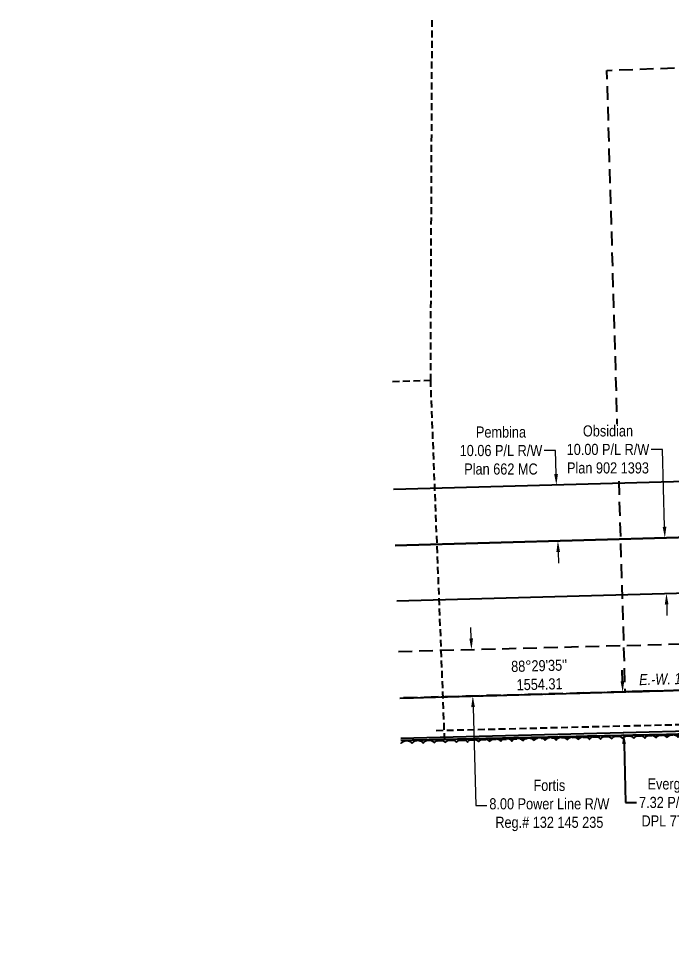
# Model space of a CAD drawing. Extents: x 633830 to 642643, y 5901646 to 5905452.
# Drawn here: x 633830 to 634419, y 5903515 to 5904341 of the extents above; entities that cross this region are included whole.
import ezdxf

# ---------------------------------------------------------------- set-up
doc = ezdxf.new("R2010")
doc.units = 0
doc.header["$LTSCALE"] = 5
doc.header["$PDSIZE"] = 5
for name, pattern in [('0', [1, 1, 0]), ('foc-ACCESSROAD', [3.75, 2.5, -1.25]), ('foc-FLOWLINE', [3.75, 2.5, -1.25]), ('foc-QUARTERLINE', [33, 25, -3, 2, -3]), ('UG_PIPE', [1.875, 1.25, -0.625])]:
    doc.linetypes.add(name, pattern=pattern)
doc.layers.get('Defpoints').update_dxf_attribs({"color": 9})
for name, color, linetype in [('AS-PIPE-UG', 44, 'UG_PIPE'), ('C-AR', 13, 'foc-ACCESSROAD'), ('C-RW', 13, 'Continuous'), ('C-WS', 13, 'foc-ACCESSROAD'), ('F-EZE', 190, 'foc-FLOWLINE'), ('F-RW', 190, 'Continuous'), ('L-BD', 7, 'Continuous'), ('L-SECQ', 8, 'foc-QUARTERLINE'), ('T-BUSH', 110, '0')]:
    doc.layers.add(name, color=color, linetype=linetype)
for name, color, linetype, lineweight in [('C-RW-T', 13, 'Continuous', 9), ('F-EZE-T', 190, 'Continuous', 9), ('F-RW-T', 190, 'Continuous', 9)]:
    doc.layers.add(name, color=color, linetype=linetype, lineweight=lineweight)
doc.styles.add('80CG', font='ARIALN.TTF', dxfattribs={"height": 10})
doc.styles.add('80L', font='ARIALN.TTF', dxfattribs={"height": 10})
doc.styles.add('80LS', font='ARIALNI.TTF', dxfattribs={"height": 10})
doc.dimstyles.new('Compass 5 000', dxfattribs={"dimscale": 5, "dimtxt": 9, "dimasz": 2, "dimexe": 0.2, "dimexo": 0.0625, "dimgap": 0.5, "dimtad": 0, "dimtih": 1, "dimtoh": 1, "dimzin": 0, "dimdsep": 46, "dimtxsty": '80CG', "dimcen": 0.1, "dimse1": 1, "dimse2": 1, "dimclrd": 256, "dimclrt": 256, "dimaunit": 1, "dimadec": 4, "dimazin": 0, "dimtfac": 0.06, "dimtofl": 0, "dimtmove": 0, "dimatfit": 1, "dimfxl": 0.2, "dimtolj": 1, "dimtzin": 0, "dimlwd": -1, "dimarcsym": 0})

# ---------------------------------------------------------------- blocks, each defined once
blk = doc.blocks.new('*D59')
at = {"layer": 'Defpoints', "color": 0, "transparency": 16777216}
for p in [(634201.85, 5903728.72), (634202.8, 5903692.11), (634375.65, 5903696.59)]:
    blk.add_point(p, dxfattribs=at)
at = {"layer": 'F-RW', "transparency": 16777216}
for p, q in [((634374.44, 5903743.19), (634374.18, 5903753.19)), ((634375.91, 5903686.59), (634377.28, 5903633.85)), ((634377.28, 5903633.85), (634387.28, 5903633.85))]:
    blk.add_line(p, q, dxfattribs=at)
for points in [[(634376.11, 5903743.24), (634372.78, 5903743.15), (634374.7, 5903733.2)], [(634377.57, 5903686.64), (634374.24, 5903686.55), (634375.65, 5903696.59)]]:
    blk.add_solid(points, dxfattribs=at)
at = {"layer": 'F-RW', "transparency": 16777216, "insert": (634423.53, 5903633.85), "char_height": 10, "attachment_point": 5, "style": '80CG'}
blk.add_mtext('\\A1;Evergreen\\P7.32 P/L R/W\\PDPL 770587', dxfattribs=at)
blk = doc.blocks.new('*D62')
at = {"layer": 'C-RW-T', "transparency": 16777216}
for p, q in [((634410.52, 5903952.05), (634400.52, 5903952.05)), ((634412.44, 5903882.3), (634410.52, 5903952.05)), ((634414.37, 5903812.34), (634414.64, 5903802.34))]:
    blk.add_line(p, q, dxfattribs=at)
for points in [[(634414.11, 5903882.35), (634410.77, 5903882.26), (634412.71, 5903872.31)], [(634416.03, 5903812.38), (634412.7, 5903812.29), (634414.09, 5903822.33)]]:
    blk.add_solid(points, dxfattribs=at)
at = {"layer": 'Defpoints', "color": 0, "transparency": 16777216}
for p in [(634271.64, 5903868.42), (634412.71, 5903872.31), (634273.02, 5903818.45)]:
    blk.add_point(p, dxfattribs=at)
at = {"layer": 'C-RW-T', "transparency": 16777216, "insert": (634361.43, 5903952.05), "char_height": 10, "attachment_point": 5, "style": '80CG', "bg_fill": 3, "box_fill_scale": 1.1, "bg_fill_color": 256, "bg_fill_true_color": 13158600, "bg_fill_transparency": 0}
blk.add_mtext('\\A1;Obsidian\\P10.00 P/L R/W\\PPlan 902 1393', dxfattribs=at)
blk = doc.blocks.new('*D61')
at = {"layer": 'Defpoints', "color": 0, "transparency": 16777216}
for p in [(634314.89, 5903919.91), (633829.7, 5903906.55), (633831.09, 5903856.29)]:
    blk.add_point(p, dxfattribs=at)
at = {"layer": 'F-RW-T', "transparency": 16777216}
for p, q in [((634314.03, 5903951.04), (634304.03, 5903951.04)), ((634314.61, 5903929.91), (634314.03, 5903951.04)), ((634316.55, 5903859.66), (634316.82, 5903849.66))]:
    blk.add_line(p, q, dxfattribs=at)
for points in [[(634316.28, 5903929.95), (634312.95, 5903929.86), (634314.89, 5903919.91)], [(634318.21, 5903859.7), (634314.88, 5903859.61), (634316.27, 5903869.65)]]:
    blk.add_solid(points, dxfattribs=at)
at = {"layer": 'F-RW-T', "transparency": 16777216, "insert": (634264.94, 5903951.04), "char_height": 10, "attachment_point": 5, "style": '80CG'}
blk.add_mtext('\\A1;Pembina\\P10.06 P/L R/W\\PPlan 662 MC', dxfattribs=at)
blk = doc.blocks.new('*D95')
at = {"layer": 'Defpoints', "color": 0, "transparency": 16777216}
for p in [(634302.71, 5903773.46), (634239.5, 5903729.8), (634303.86, 5903731.58)]:
    blk.add_point(p, dxfattribs=at)
at = {"layer": 'F-EZE-T', "transparency": 16777216}
for p, q in [((634238.06, 5903781.68), (634237.79, 5903791.67)), ((634239.77, 5903719.81), (634242.22, 5903631.15)), ((634242.22, 5903631.15), (634252.22, 5903631.15))]:
    blk.add_line(p, q, dxfattribs=at)
for points in [[(634239.73, 5903781.72), (634236.4, 5903781.63), (634238.34, 5903771.68)], [(634241.44, 5903719.85), (634238.11, 5903719.76), (634239.5, 5903729.8)]]:
    blk.add_solid(points, dxfattribs=at)
at = {"layer": 'F-EZE-T', "transparency": 16777216, "insert": (634308.56, 5903631.15), "char_height": 10, "attachment_point": 5, "style": '80CG'}
blk.add_mtext('\\A1;Fortis\\P8.00 Power Line R/W\\PReg.# 132 145 235', dxfattribs=at)

msp = doc.modelspace()

# ---------------------------------------------------------------- linework, layer by layer
at = {"layer": 'AS-PIPE-UG'}
for p, q in [((634201.545, 5904014.119), (634202.897, 5904340.671)), ((634214.225, 5903690.038), (634201.545, 5904014.119)), ((634654.147, 5903700.163), (634206.979, 5903689.19))]:
    msp.add_line(p, q, dxfattribs=at)
msp.add_lwpolyline([(634201.545, 5904014.119), (634165.185, 5904013.04)], dxfattribs=at)
at = {"layer": 'AS-PIPE-UG', "flags": 128}
msp.add_lwpolyline([(634206.605, 5903698.762), (634658.685, 5903709.856), (634727.795, 5903714.624), (634790.467, 5903719.888), (634856.993, 5903724.751), (634911.322, 5903728.63)], dxfattribs=at)
at = {"layer": 'C-AR', "flags": 128}
msp.add_lwpolyline([(634173.644, 5903727.985), (635126.589, 5903754.326)], dxfattribs=at)
at = {"layer": 'C-RW', "flags": 128}
msp.add_lwpolyline([(634171.043, 5903815.634), (634511.113, 5903825.018), (634509.715, 5903874.98), (634169.56, 5903865.612)], dxfattribs=at)
at = {"layer": 'C-WS', "flags": 128}
msp.add_lwpolyline([(634891.711, 5904313.914), (634908.402, 5903748.295), (634377.017, 5903733.606), (634360.489, 5904293.746)], close=True, dxfattribs=at)
at = {"layer": 'F-EZE'}
for points in [[(634172.396, 5903770.028), (635125.352, 5903795.14)], [(635126.589, 5903754.326), (634173.644, 5903727.985)]]:
    msp.add_lwpolyline(points, dxfattribs=at)
at = {"layer": 'F-RW', "flags": 128}
msp.add_lwpolyline([(634169.56, 5903865.612), (634509.715, 5903874.98), (634508.303, 5903925.236), (634168.069, 5903915.866)], dxfattribs=at)
at = {"layer": 'F-RW'}
for points in [[(634173.644, 5903727.985), (634645.233, 5903741.02), (634745.859, 5903743.822), (635126.588, 5903754.339)], [(635127.747, 5903716.12), (634746.835, 5903706.215), (634646.206, 5903703.602), (634174.73, 5903691.381)]]:
    msp.add_lwpolyline(points, dxfattribs=at)
at = {"layer": 'L-SECQ'}
msp.add_line((634173.643, 5903728.016), (635126.588, 5903754.339), dxfattribs=at)
at = {"layer": 'T-BUSH', "color": 3, "flags": 128}
msp.add_lwpolyline([(634174.772, 5903689.973), (634646.283, 5903700.64), (634651.106, 5903514.733)], dxfattribs=at)
at = {"layer": 'T-BUSH', "flags": 128}
msp.add_lwpolyline([(634174.84, 5903686.975, -0.5205671), (634184.834, 5903687.201, -0.5205671), (634194.829, 5903687.427, -0.5205671), (634204.823, 5903687.653, -0.5205671), (634214.818, 5903687.879, -0.5205671), (634224.812, 5903688.105, -0.5205671), (634234.807, 5903688.332, -0.5205671), (634244.802, 5903688.558, -0.5205671), (634254.796, 5903688.784, -0.5205671), (634264.791, 5903689.01, -0.5205671), (634274.785, 5903689.236, -0.5205671), (634284.78, 5903689.462, -0.5205671), (634294.774, 5903689.688, -0.5205671), (634304.769, 5903689.914, -0.5205671), (634314.763, 5903690.14, -0.5205671), (634324.758, 5903690.366, -0.5205671), (634334.753, 5903690.593, -0.5205671), (634344.747, 5903690.819, -0.5205671), (634354.742, 5903691.045, -0.5205671), (634364.736, 5903691.271, -0.5205671), (634374.731, 5903691.497, -0.5205671), (634384.725, 5903691.723, -0.5205671), (634394.72, 5903691.949, -0.5205671), (634404.714, 5903692.175, -0.5205671), (634414.709, 5903692.401, -0.5205671), (634424.703, 5903692.627, -0.5205671), (634434.698, 5903692.854, -0.5205671), (634444.693, 5903693.08, -0.5205671), (634454.687, 5903693.306, -0.5205671), (634464.682, 5903693.532, -0.5205671), (634474.676, 5903693.758, -0.5205671), (634484.671, 5903693.984, -0.5205671), (634494.665, 5903694.21, -0.5205671), (634504.66, 5903694.436, -0.5205671), (634514.654, 5903694.662, -0.5205671), (634524.649, 5903694.888, -0.5205671), (634534.643, 5903695.115, -0.5205671), (634544.638, 5903695.341, -0.5205671), (634554.633, 5903695.567, -0.5205671), (634564.627, 5903695.793, -0.5205671), (634574.622, 5903696.019, -0.5205671), (634584.616, 5903696.245, -0.5205671), (634594.611, 5903696.471, -0.5205671), (634604.605, 5903696.697, -0.5205671), (634614.6, 5903696.923, -0.5205671), (634624.594, 5903697.149, -0.5205671), (634634.589, 5903697.376, -0.5205671), (634643.394, 5903696.353, -0.5205671), (634643.653, 5903686.359, -0.5205671), (634643.912, 5903676.365, -0.5205671), (634644.172, 5903666.371, -0.5205671), (634644.431, 5903656.378, -0.5205671), (634644.69, 5903646.384, -0.5205671), (634644.95, 5903636.39, -0.5205671), (634645.209, 5903626.396, -0.5205671), (634645.468, 5903616.403, -0.5205671), (634645.727, 5903606.409, -0.5205671), (634645.987, 5903596.415, -0.5205671), (634646.246, 5903586.421, -0.5205671), (634646.505, 5903576.428, -0.5205671), (634646.765, 5903566.434, -0.5205671), (634647.024, 5903556.44, -0.5205671), (634647.283, 5903546.447, -0.5205671), (634647.543, 5903536.453, -0.5205671), (634647.802, 5903526.459, -0.5205671), (634648.061, 5903516.465, -0.1029133), (634649.811, 5903514.7, -0.1029133)], format="xyb", dxfattribs=at)

# ---------------------------------------------------------------- texts
at = {"layer": 'L-SECQ', "insert": (634425.633, 5903750.543), "char_height": 9.99711, "width": 72.38464, "attachment_point": 2, "rotation": 1.598382, "style": '80LS'}
msp.add_mtext('E.-W. 1/4 Line', dxfattribs=at)

# ---------------------------------------------------------------- dimensions: what is measured, and where the dimension line sits
at = {"layer": 'F-RW'}
dim = msp.add_linear_dim(base=(634375.65, 5903696.589), p1=(634201.851, 5903728.716), p2=(634202.8, 5903692.109), angle=271.484743, text='Evergreen\\P7.32 P/L R/W\\PDPL 770587', dimstyle='Compass 5 000', dxfattribs=at)
dim.commit()
dim.dimension.update_dxf_attribs({"geometry": '*D59', "text_midpoint": (634423.527, 5903633.848), "dimtype": 161})

# ---------------------------------------------------------------- next in the draw order: texts
at = {"layer": 'L-BD', "insert": (634299.175, 5903762.132), "char_height": 9.99711, "width": 50.63881, "attachment_point": 2, "rotation": 1.5063, "style": '80L', "bg_fill": 3, "box_fill_scale": 1, "bg_fill_color": 256, "bg_fill_transparency": 0}
msp.add_mtext("88°29'35'' 1554.31", dxfattribs=at)

# ---------------------------------------------------------------- next in the draw order: dimensions: what is measured, and where the dimension line sits
at = {"layer": 'C-RW-T'}
dim = msp.add_linear_dim(base=(634412.715, 5903872.308), p1=(634273.016, 5903818.448), p2=(634271.639, 5903868.423), angle=91.577561, text='Obsidian\\P10.00 P/L R/W\\PPlan 902 1393', dimstyle='Compass 5 000', override={"dimtfill": 1}, dxfattribs=at)
dim.commit()
dim.dimension.update_dxf_attribs({"geometry": '*D62', "text_midpoint": (634361.433, 5903952.05), "dimtype": 161})

# ---------------------------------------------------------------- next in the draw order: dimensions: what is measured, and where the dimension line sits
at = {"layer": 'F-EZE-T', "color": 3}
dim = msp.add_linear_dim(base=(634239.496, 5903729.805), p1=(634302.706, 5903773.462), p2=(634303.863, 5903731.584), angle=271.583374, text='Fortis\\P8.00 Power Line R/W\\PReg.# 132 145 235', dimstyle='Compass 5 000', dxfattribs=at)
dim.commit()
dim.dimension.update_dxf_attribs({"geometry": '*D95', "text_midpoint": (634308.563, 5903631.151), "dimtype": 161})
at = {"layer": 'F-RW-T'}
dim = msp.add_linear_dim(base=(634314.888, 5903919.909), p1=(633831.088, 5903856.29), p2=(633829.704, 5903906.547), angle=91.577615, text='Pembina\\P10.06 P/L R/W\\PPlan 662 MC', dimstyle='Compass 5 000', dxfattribs=at)
dim.commit()
dim.dimension.update_dxf_attribs({"geometry": '*D61', "text_midpoint": (634264.945, 5903951.042), "dimtype": 161})

doc.saveas('drawing.dxf')
